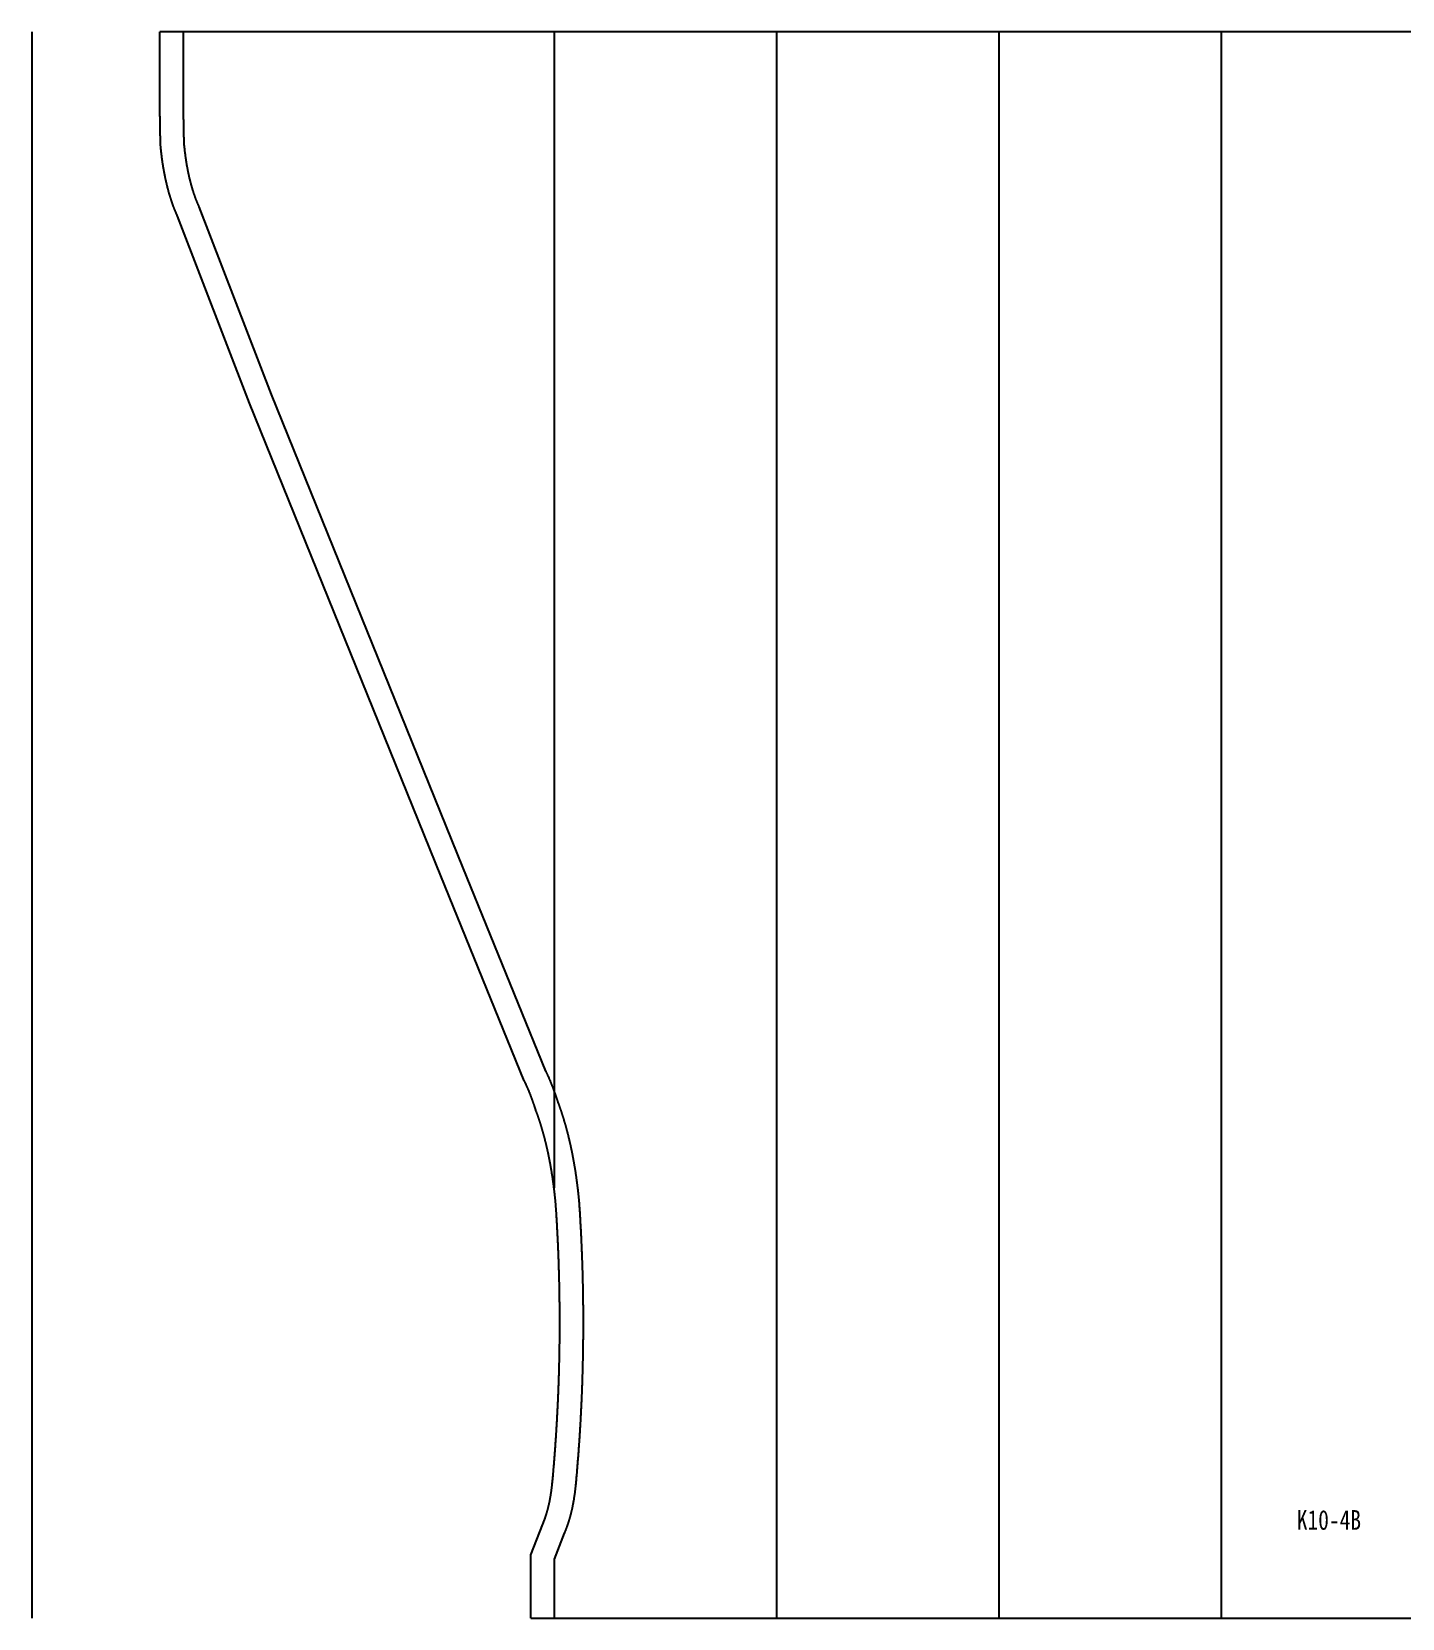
# Model space of a CAD drawing. Header units: millimetres. Extents: x 1725838 to 1745173, y -304752 to -289676.
# Drawn here: x 1733327 to 1734023, y -301665 to -300859 of the extents above; entities that cross this region are included whole.
import ezdxf

# ---------------------------------------------------------------- set-up
doc = ezdxf.new("R2010")
doc.units = ezdxf.units.MM
doc.layers.add('文字', color=7, linetype='Continuous')
doc.layers.add('缝头内线', color=7, linetype='Continuous')
doc.styles.add('宋体平面', font='', dxfattribs={"width": 0.8})
doc.styles.get('宋体平面').set_extended_font_data('NSimSun')

msp = doc.modelspace()

# ---------------------------------------------------------------- linework, layer by layer
for p, q in [((1734394.38, -300859.04), (1733391.73, -300859.04)), ((1733580.1, -301664.79), (1734394.38, -301664.79))]:
    msp.add_line(p, q)
msp.add_lwpolyline([(1733580.1, -301664.79), (1733580.1, -301632.56), (1733586.1, -301616.99), (1733586.25, -301616.65), (1733586.27, -301616.59), (1733586.29, -301616.54), (1733586.32, -301616.48), (1733586.34, -301616.43), (1733586.37, -301616.37), (1733586.39, -301616.31), (1733586.42, -301616.26), (1733586.44, -301616.2), (1733586.46, -301616.15), (1733586.49, -301616.09), (1733586.51, -301616.03), (1733586.53, -301615.98), (1733586.56, -301615.92), (1733586.58, -301615.86), (1733586.61, -301615.8), (1733586.63, -301615.75), (1733586.65, -301615.69), (1733586.68, -301615.63), (1733586.7, -301615.57), (1733586.72, -301615.51), (1733586.75, -301615.45), (1733586.77, -301615.39), (1733586.8, -301615.34), (1733586.82, -301615.28), (1733586.84, -301615.22), (1733586.87, -301615.16), (1733586.89, -301615.1), (1733586.91, -301615.03), (1733586.94, -301614.97), (1733586.96, -301614.91), (1733586.98, -301614.85), (1733587.01, -301614.79), (1733587.03, -301614.73), (1733587.06, -301614.66), (1733587.08, -301614.6), (1733587.1, -301614.54), (1733587.13, -301614.48), (1733587.15, -301614.41), (1733587.17, -301614.35), (1733587.2, -301614.28), (1733587.22, -301614.22), (1733587.24, -301614.15), (1733587.27, -301614.09), (1733587.29, -301614.02), (1733587.31, -301613.96), (1733587.34, -301613.89), (1733587.36, -301613.83), (1733587.38, -301613.76), (1733587.41, -301613.69), (1733587.43, -301613.63), (1733587.45, -301613.56), (1733587.48, -301613.49), (1733587.5, -301613.43), (1733587.52, -301613.36), (1733587.55, -301613.29), (1733587.57, -301613.22), (1733587.59, -301613.16), (1733587.62, -301613.09), (1733587.64, -301613.02), (1733587.66, -301612.95), (1733587.68, -301612.88), (1733587.71, -301612.82), (1733587.73, -301612.75), (1733587.75, -301612.68), (1733587.77, -301612.61), (1733587.8, -301612.54), (1733587.82, -301612.47), (1733587.84, -301612.4), (1733587.86, -301612.33), (1733587.89, -301612.26), (1733587.91, -301612.19), (1733587.93, -301612.12), (1733587.95, -301612.05), (1733587.98, -301611.98), (1733588, -301611.9), (1733588.02, -301611.83), (1733588.04, -301611.76), (1733588.06, -301611.69), (1733588.09, -301611.62), (1733588.11, -301611.54), (1733588.13, -301611.47), (1733588.15, -301611.4), (1733588.17, -301611.33), (1733588.2, -301611.25), (1733588.22, -301611.17), (1733588.26, -301611.03), (1733588.3, -301610.88), (1733588.35, -301610.73), (1733588.39, -301610.58), (1733588.43, -301610.43), (1733588.48, -301610.28), (1733588.52, -301610.12), (1733588.56, -301609.97), (1733588.6, -301609.82), (1733588.64, -301609.66), (1733588.69, -301609.51), (1733588.73, -301609.35), (1733588.77, -301609.19), (1733588.81, -301609.04), (1733588.85, -301608.88), (1733588.89, -301608.72), (1733588.93, -301608.56), (1733588.97, -301608.4), (1733589.01, -301608.24), (1733589.05, -301608.08), (1733589.09, -301607.92), (1733589.12, -301607.75), (1733589.16, -301607.59), (1733589.2, -301607.43), (1733589.24, -301607.26), (1733589.28, -301607.1), (1733589.31, -301606.93), (1733589.35, -301606.77), (1733589.39, -301606.6), (1733589.42, -301606.43), (1733589.46, -301606.26), (1733589.5, -301606.09), (1733589.53, -301605.92), (1733589.57, -301605.75), (1733589.6, -301605.58), (1733589.64, -301605.41), (1733589.67, -301605.24), (1733589.71, -301605.07), (1733589.74, -301604.89), (1733589.78, -301604.72), (1733589.81, -301604.54), (1733589.84, -301604.37), (1733589.88, -301604.19), (1733589.91, -301604.01), (1733589.94, -301603.84), (1733589.97, -301603.66), (1733590.01, -301603.48), (1733590.04, -301603.3), (1733590.07, -301603.12), (1733590.1, -301602.94), (1733590.13, -301602.76), (1733590.16, -301602.58), (1733590.19, -301602.4), (1733590.22, -301602.22), (1733590.25, -301602.04), (1733590.28, -301601.85), (1733590.31, -301601.67), (1733590.34, -301601.49), (1733590.36, -301601.3), (1733590.39, -301601.12), (1733590.42, -301600.94), (1733590.45, -301600.75), (1733590.47, -301600.57), (1733590.5, -301600.38), (1733590.53, -301600.19), (1733590.55, -301600.01), (1733590.58, -301599.82), (1733590.6, -301599.63), (1733590.63, -301599.45), (1733590.65, -301599.26), (1733590.68, -301599.07), (1733590.7, -301598.88), (1733590.72, -301598.69), (1733590.75, -301598.5), (1733590.77, -301598.31), (1733590.79, -301598.12), (1733590.82, -301597.93), (1733590.84, -301597.74), (1733590.86, -301597.54), (1733590.88, -301597.35), (1733590.9, -301597.16), (1733590.92, -301596.97), (1733590.94, -301596.77), (1733590.96, -301596.58), (1733590.98, -301596.42), (1733591.03, -301595.91), (1733591.08, -301595.37), (1733591.13, -301594.83), (1733591.18, -301594.28), (1733591.23, -301593.74), (1733591.28, -301593.2), (1733591.33, -301592.65), (1733591.37, -301592.11), (1733591.42, -301591.56), (1733591.47, -301591.02), (1733591.52, -301590.47), (1733591.57, -301589.93), (1733591.61, -301589.38), (1733591.66, -301588.84), (1733591.7, -301588.29), (1733591.75, -301587.75), (1733591.8, -301587.2), (1733591.84, -301586.65), (1733591.89, -301586.11), (1733591.93, -301585.56), (1733591.98, -301585.01), (1733592.02, -301584.47), (1733592.06, -301583.92), (1733592.11, -301583.37), (1733592.15, -301582.82), (1733592.19, -301582.27), (1733592.23, -301581.73), (1733592.27, -301581.18), (1733592.32, -301580.63), (1733592.36, -301580.08), (1733592.4, -301579.53), (1733592.44, -301578.98), (1733592.48, -301578.43), (1733592.52, -301577.88), (1733592.56, -301577.33), (1733592.6, -301576.78), (1733592.64, -301576.23), (1733592.67, -301575.68), (1733592.71, -301575.13), (1733592.75, -301574.58), (1733592.79, -301574.03), (1733592.82, -301573.48), (1733592.86, -301572.93), (1733592.9, -301572.38), (1733592.93, -301571.83), (1733592.97, -301571.28), (1733593, -301570.73), (1733593.04, -301570.17), (1733593.07, -301569.62), (1733593.11, -301569.07), (1733593.14, -301568.52), (1733593.18, -301567.97), (1733593.21, -301567.41), (1733593.24, -301566.86), (1733593.27, -301566.31), (1733593.31, -301565.76), (1733593.34, -301565.2), (1733593.37, -301564.65), (1733593.4, -301564.1), (1733593.43, -301563.54), (1733593.46, -301562.99), (1733593.49, -301562.44), (1733593.52, -301561.88), (1733593.55, -301561.33), (1733593.58, -301560.77), (1733593.61, -301560.22), (1733593.64, -301559.66), (1733593.67, -301559.11), (1733593.69, -301558.56), (1733593.72, -301558), (1733593.75, -301557.45), (1733593.77, -301556.89), (1733593.8, -301556.34), (1733593.83, -301555.78), (1733593.85, -301555.23), (1733593.88, -301554.67), (1733593.9, -301554.12), (1733593.93, -301553.56), (1733593.95, -301553), (1733593.97, -301552.45), (1733594, -301551.89), (1733594.02, -301551.34), (1733594.04, -301550.78), (1733594.07, -301550.22), (1733594.09, -301549.67), (1733594.11, -301549.11), (1733594.13, -301548.55), (1733594.15, -301548), (1733594.17, -301547.44), (1733594.19, -301546.88), (1733594.21, -301546.33), (1733594.23, -301545.77), (1733594.25, -301545.21), (1733594.27, -301544.66), (1733594.29, -301544.1), (1733594.31, -301543.54), (1733594.33, -301542.98), (1733594.34, -301542.43), (1733594.36, -301541.87), (1733594.38, -301541.31), (1733594.39, -301540.75), (1733594.41, -301540.2), (1733594.43, -301539.64), (1733594.44, -301539.08), (1733594.46, -301538.52), (1733594.47, -301537.97), (1733594.49, -301537.41), (1733594.5, -301536.85), (1733594.51, -301536.29), (1733594.53, -301535.73), (1733594.54, -301535.17), (1733594.55, -301534.62), (1733594.57, -301534.06), (1733594.58, -301533.5), (1733594.59, -301532.94), (1733594.6, -301532.38), (1733594.61, -301531.82), (1733594.62, -301531.27), (1733594.63, -301530.71), (1733594.64, -301530.15), (1733594.65, -301529.59), (1733594.66, -301529.03), (1733594.67, -301528.47), (1733594.68, -301527.91), (1733594.69, -301527.35), (1733594.69, -301526.79), (1733594.7, -301526.24), (1733594.71, -301525.68), (1733594.72, -301525.12), (1733594.72, -301524.56), (1733594.73, -301524), (1733594.73, -301523.44), (1733594.74, -301522.88), (1733594.74, -301522.32), (1733594.75, -301521.76), (1733594.75, -301521.2), (1733594.76, -301520.64), (1733594.76, -301520.09), (1733594.76, -301519.53), (1733594.77, -301518.97), (1733594.77, -301518.41), (1733594.77, -301517.85), (1733594.77, -301517.29), (1733594.78, -301516.73), (1733594.78, -301516.17), (1733594.78, -301515.61), (1733594.78, -301515.05), (1733594.78, -301514.49), (1733594.78, -301513.93), (1733594.78, -301513.37), (1733594.78, -301512.81), (1733594.78, -301512.25), (1733594.77, -301511.69), (1733594.77, -301511.14), (1733594.77, -301510.58), (1733594.77, -301510.02), (1733594.76, -301509.46), (1733594.76, -301508.9), (1733594.76, -301508.34), (1733594.75, -301507.78), (1733594.75, -301507.22), (1733594.74, -301506.66), (1733594.74, -301506.1), (1733594.73, -301505.54), (1733594.73, -301504.98), (1733594.72, -301504.42), (1733594.71, -301503.87), (1733594.71, -301503.31), (1733594.7, -301502.75), (1733594.69, -301502.19), (1733594.69, -301501.63), (1733594.68, -301501.07), (1733594.67, -301500.51), (1733594.66, -301499.95), (1733594.65, -301499.39), (1733594.64, -301498.83), (1733594.63, -301498.28), (1733594.62, -301497.72), (1733594.61, -301497.16), (1733594.6, -301496.6), (1733594.59, -301496.04), (1733594.58, -301495.48), (1733594.56, -301494.92), (1733594.55, -301494.37), (1733594.54, -301493.81), (1733594.52, -301493.25), (1733594.51, -301492.69), (1733594.5, -301492.13), (1733594.48, -301491.58), (1733594.47, -301491.02), (1733594.45, -301490.46), (1733594.44, -301489.9), (1733594.42, -301489.34), (1733594.41, -301488.79), (1733594.39, -301488.23), (1733594.37, -301487.67), (1733594.36, -301487.11), (1733594.34, -301486.56), (1733594.32, -301486), (1733594.3, -301485.44), (1733594.29, -301484.88), (1733594.27, -301484.33), (1733594.25, -301483.77), (1733594.23, -301483.21), (1733594.21, -301482.66), (1733594.19, -301482.1), (1733594.17, -301481.54), (1733594.15, -301480.99), (1733594.13, -301480.43), (1733594.1, -301479.87), (1733594.08, -301479.32), (1733594.06, -301478.76), (1733594.04, -301478.2), (1733594.01, -301477.65), (1733593.99, -301477.09), (1733593.97, -301476.54), (1733593.94, -301475.98), (1733593.92, -301475.42), (1733593.89, -301474.87), (1733593.87, -301474.31), (1733593.84, -301473.76), (1733593.82, -301473.2), (1733593.79, -301472.65), (1733593.77, -301472.09), (1733593.74, -301471.54), (1733593.71, -301470.98), (1733593.69, -301470.43), (1733593.66, -301469.87), (1733593.63, -301469.32), (1733593.6, -301468.76), (1733593.57, -301468.21), (1733593.54, -301467.66), (1733593.51, -301467.1), (1733593.48, -301466.55), (1733593.45, -301466), (1733593.42, -301465.44), (1733593.39, -301464.89), (1733593.36, -301464.34), (1733593.33, -301463.78), (1733593.3, -301463.23), (1733593.26, -301462.68), (1733593.23, -301462.12), (1733593.2, -301461.57), (1733593.17, -301461.02), (1733593.13, -301460.47), (1733593.1, -301459.91), (1733593.06, -301459.36), (1733593.03, -301458.81), (1733592.99, -301458.26), (1733592.96, -301457.71), (1733592.92, -301457.16), (1733592.89, -301456.6), (1733592.85, -301456.05), (1733592.81, -301455.5), (1733592.78, -301454.95), (1733592.75, -301454.53), (1733592.74, -301454.45), (1733592.72, -301454.24), (1733592.7, -301454.03), (1733592.68, -301453.82), (1733592.66, -301453.61), (1733592.64, -301453.39), (1733592.62, -301453.18), (1733592.6, -301452.97), (1733592.58, -301452.76), (1733592.56, -301452.55), (1733592.54, -301452.34), (1733592.52, -301452.13), (1733592.5, -301451.92), (1733592.48, -301451.71), (1733592.45, -301451.5), (1733592.43, -301451.29), (1733592.41, -301451.08), (1733592.39, -301450.87), (1733592.37, -301450.66), (1733592.34, -301450.45), (1733592.32, -301450.24), (1733592.3, -301450.03), (1733592.27, -301449.82), (1733592.25, -301449.61), (1733592.23, -301449.4), (1733592.2, -301449.19), (1733592.18, -301448.99), (1733592.16, -301448.78), (1733592.13, -301448.57), (1733592.11, -301448.36), (1733592.09, -301448.15), (1733592.06, -301447.94), (1733592.04, -301447.74), (1733592.01, -301447.53), (1733591.99, -301447.32), (1733591.96, -301447.11), (1733591.94, -301446.91), (1733591.91, -301446.7), (1733591.88, -301446.49), (1733591.86, -301446.29), (1733591.83, -301446.08), (1733591.81, -301445.88), (1733591.78, -301445.67), (1733591.75, -301445.46), (1733591.73, -301445.26), (1733591.7, -301445.05), (1733591.67, -301444.85), (1733591.65, -301444.64), (1733591.62, -301444.44), (1733591.59, -301444.23), (1733591.56, -301444.03), (1733591.54, -301443.82), (1733591.51, -301443.62), (1733591.48, -301443.41), (1733591.45, -301443.21), (1733591.42, -301443), (1733591.39, -301442.8), (1733591.37, -301442.6), (1733591.34, -301442.39), (1733591.31, -301442.19), (1733591.28, -301441.99), (1733591.25, -301441.78), (1733591.22, -301441.58), (1733591.19, -301441.38), (1733591.16, -301441.18), (1733591.13, -301440.98), (1733591.1, -301440.77), (1733591.07, -301440.57), (1733591.04, -301440.37), (1733591.01, -301440.17), (1733590.98, -301439.97), (1733590.95, -301439.77), (1733590.91, -301439.57), (1733590.88, -301439.37), (1733590.85, -301439.16), (1733590.82, -301438.96), (1733590.79, -301438.76), (1733590.76, -301438.57), (1733590.72, -301438.37), (1733590.69, -301438.17), (1733590.66, -301437.97), (1733590.63, -301437.77), (1733590.59, -301437.57), (1733590.56, -301437.37), (1733590.53, -301437.17), (1733590.49, -301436.97), (1733590.46, -301436.78), (1733590.43, -301436.58), (1733590.39, -301436.38), (1733590.36, -301436.18), (1733590.32, -301435.99), (1733590.29, -301435.79), (1733590.26, -301435.59), (1733590.22, -301435.4), (1733590.19, -301435.2), (1733590.15, -301435.01), (1733590.12, -301434.81), (1733590.08, -301434.62), (1733590.05, -301434.42), (1733590.01, -301434.23), (1733589.98, -301434.03), (1733589.94, -301433.84), (1733589.9, -301433.64), (1733589.87, -301433.45), (1733589.83, -301433.25), (1733589.8, -301433.06), (1733589.76, -301432.87), (1733589.72, -301432.67), (1733589.69, -301432.48), (1733589.65, -301432.29), (1733589.61, -301432.1), (1733589.57, -301431.9), (1733589.54, -301431.71), (1733589.5, -301431.52), (1733589.46, -301431.33), (1733589.42, -301431.14), (1733589.39, -301430.95), (1733589.35, -301430.75), (1733589.31, -301430.56), (1733589.27, -301430.37), (1733589.23, -301430.19), (1733589.19, -301429.99), (1733589.15, -301429.8), (1733589.11, -301429.61), (1733589.07, -301429.42), (1733589.04, -301429.23), (1733589, -301429.04), (1733588.96, -301428.85), (1733588.92, -301428.66), (1733588.88, -301428.48), (1733588.84, -301428.29), (1733588.8, -301428.1), (1733588.76, -301427.91), (1733588.71, -301427.73), (1733588.67, -301427.54), (1733588.63, -301427.35), (1733588.59, -301427.17), (1733588.55, -301426.98), (1733588.51, -301426.8), (1733588.47, -301426.61), (1733588.43, -301426.42), (1733588.39, -301426.24), (1733588.34, -301426.05), (1733588.3, -301425.87), (1733588.26, -301425.69), (1733588.22, -301425.5), (1733588.17, -301425.32), (1733588.13, -301425.14), (1733588.09, -301424.95), (1733588.05, -301424.77), (1733588, -301424.59), (1733587.96, -301424.4), (1733587.92, -301424.22), (1733587.87, -301424.04), (1733587.83, -301423.86), (1733587.79, -301423.68), (1733587.74, -301423.5), (1733587.7, -301423.32), (1733587.65, -301423.14), (1733587.61, -301422.96), (1733587.57, -301422.78), (1733587.52, -301422.6), (1733587.48, -301422.42), (1733587.43, -301422.24), (1733587.39, -301422.06), (1733587.34, -301421.88), (1733587.3, -301421.71), (1733587.25, -301421.53), (1733587.21, -301421.35), (1733587.16, -301421.17), (1733587.11, -301421), (1733587.07, -301420.82), (1733587.02, -301420.64), (1733586.98, -301420.47), (1733586.93, -301420.29), (1733586.88, -301420.12), (1733586.84, -301419.94), (1733586.79, -301419.77), (1733586.74, -301419.6), (1733586.7, -301419.42), (1733586.65, -301419.25), (1733586.6, -301419.07), (1733586.56, -301418.9), (1733586.51, -301418.73), (1733586.46, -301418.56), (1733586.41, -301418.38), (1733586.37, -301418.21), (1733586.32, -301418.04), (1733586.27, -301417.87), (1733586.22, -301417.7), (1733586.17, -301417.53), (1733586.13, -301417.36), (1733586.08, -301417.19), (1733586.03, -301417.02), (1733585.98, -301416.85), (1733585.93, -301416.68), (1733585.88, -301416.51), (1733585.83, -301416.35), (1733585.78, -301416.18), (1733585.73, -301416.01), (1733585.68, -301415.84), (1733585.64, -301415.68), (1733585.59, -301415.51), (1733585.54, -301415.34), (1733585.49, -301415.18), (1733585.44, -301415.01), (1733585.39, -301414.85), (1733585.34, -301414.68), (1733585.28, -301414.52), (1733585.23, -301414.35), (1733585.18, -301414.19), (1733585.13, -301414.02), (1733585.08, -301413.86), (1733585.03, -301413.7), (1733584.98, -301413.54), (1733584.93, -301413.37), (1733584.88, -301413.21), (1733584.83, -301413.05), (1733584.77, -301412.89), (1733584.72, -301412.73), (1733584.67, -301412.57), (1733584.62, -301412.41), (1733584.57, -301412.25), (1733584.51, -301412.09), (1733584.46, -301411.93), (1733584.41, -301411.77), (1733584.36, -301411.61), (1733584.3, -301411.45), (1733584.25, -301411.29), (1733584.2, -301411.13), (1733584.15, -301410.98), (1733584.09, -301410.82), (1733584.04, -301410.66), (1733583.99, -301410.51), (1733583.93, -301410.35), (1733583.88, -301410.19), (1733583.83, -301410.04), (1733583.77, -301409.88), (1733583.72, -301409.73), (1733583.66, -301409.58), (1733583.61, -301409.42), (1733583.56, -301409.27), (1733583.5, -301409.12), (1733583.45, -301408.96), (1733583.39, -301408.81), (1733583.34, -301408.66), (1733583.28, -301408.51), (1733583.23, -301408.36), (1733583.18, -301408.21), (1733583.12, -301408.06), (1733583.07, -301407.91), (1733583.01, -301407.76), (1733582.96, -301407.61), (1733582.9, -301407.46), (1733582.84, -301407.31), (1733582.68, -301406.87), (1733582.55, -301406.46), (1733582.51, -301406.33), (1733582.47, -301406.2), (1733582.43, -301406.07), (1733582.38, -301405.95), (1733582.34, -301405.82), (1733582.3, -301405.69), (1733582.26, -301405.57), (1733582.22, -301405.45), (1733582.18, -301405.31), (1733582.14, -301405.18), (1733582.1, -301405.06), (1733582.05, -301404.93), (1733582.01, -301404.81), (1733581.97, -301404.69), (1733581.93, -301404.56), (1733581.89, -301404.44), (1733581.85, -301404.31), (1733581.8, -301404.19), (1733581.76, -301404.07), (1733581.72, -301403.94), (1733581.68, -301403.82), (1733581.64, -301403.7), (1733581.6, -301403.58), (1733581.55, -301403.45), (1733581.51, -301403.33), (1733581.47, -301403.21), (1733581.43, -301403.09), (1733581.38, -301402.97), (1733581.34, -301402.85), (1733581.3, -301402.73), (1733581.26, -301402.6), (1733581.21, -301402.48), (1733581.17, -301402.36), (1733581.13, -301402.24), (1733581.09, -301402.12), (1733581.04, -301402.01), (1733581, -301401.89), (1733580.96, -301401.77), (1733580.91, -301401.65), (1733580.87, -301401.53), (1733580.83, -301401.41), (1733580.78, -301401.29), (1733580.74, -301401.18), (1733580.7, -301401.06), (1733580.66, -301400.94), (1733580.61, -301400.82), (1733580.57, -301400.71), (1733580.52, -301400.59), (1733580.48, -301400.47), (1733580.44, -301400.36), (1733580.39, -301400.24), (1733580.35, -301400.13), (1733580.31, -301400.01), (1733580.26, -301399.89), (1733580.22, -301399.78), (1733580.17, -301399.66), (1733580.13, -301399.55), (1733580.09, -301399.44), (1733580.04, -301399.32), (1733580, -301399.21), (1733579.95, -301399.09), (1733579.91, -301398.98), (1733579.86, -301398.87), (1733579.82, -301398.75), (1733579.77, -301398.64), (1733579.73, -301398.53), (1733579.69, -301398.42), (1733579.64, -301398.3), (1733579.6, -301398.19), (1733579.55, -301398.08), (1733579.51, -301397.97), (1733579.46, -301397.86), (1733579.42, -301397.75), (1733579.37, -301397.64), (1733579.33, -301397.53), (1733579.28, -301397.41), (1733579.24, -301397.31), (1733579.19, -301397.2), (1733579.15, -301397.09), (1733579.1, -301396.98), (1733579.05, -301396.87), (1733579.01, -301396.76), (1733578.96, -301396.65), (1733578.92, -301396.54), (1733578.87, -301396.44), (1733578.83, -301396.33), (1733578.78, -301396.22), (1733578.74, -301396.11), (1733578.69, -301396.01), (1733578.64, -301395.9), (1733578.6, -301395.79), (1733578.55, -301395.69), (1733578.51, -301395.58), (1733578.46, -301395.48), (1733578.42, -301395.37), (1733578.37, -301395.27), (1733578.32, -301395.16), (1733578.28, -301395.06), (1733578.23, -301394.95), (1733578.19, -301394.85), (1733578.14, -301394.75), (1733578.09, -301394.64), (1733578.05, -301394.54), (1733578, -301394.44), (1733577.95, -301394.33), (1733577.91, -301394.23), (1733577.86, -301394.13), (1733577.81, -301394.03), (1733577.77, -301393.93), (1733577.72, -301393.82), (1733577.67, -301393.72), (1733577.63, -301393.62), (1733577.58, -301393.52), (1733577.53, -301393.42), (1733577.49, -301393.32), (1733577.44, -301393.22), (1733577.39, -301393.12), (1733577.35, -301393.02), (1733577.3, -301392.92), (1733577.25, -301392.82), (1733577.21, -301392.73), (1733577.16, -301392.63), (1733577.11, -301392.53), (1733577.06, -301392.43), (1733577.02, -301392.33), (1733576.97, -301392.24), (1733576.75, -301391.78), (1733534.37, -301287.79), (1733485.82, -301167.77), (1733437.25, -301047.68), (1733400.67, -300952.72), (1733400.64, -300952.65), (1733400.53, -300952.41), (1733400.42, -300952.18), (1733400.32, -300951.94), (1733400.21, -300951.7), (1733400.11, -300951.46), (1733400, -300951.22), (1733399.9, -300950.98), (1733399.8, -300950.74), (1733399.7, -300950.49), (1733399.59, -300950.25), (1733399.49, -300950.01), (1733399.39, -300949.76), (1733399.3, -300949.51), (1733399.2, -300949.27), (1733399.1, -300949.02), (1733399, -300948.77), (1733398.91, -300948.52), (1733398.81, -300948.27), (1733398.71, -300948.02), (1733398.62, -300947.77), (1733398.53, -300947.51), (1733398.43, -300947.26), (1733398.34, -300947), (1733398.25, -300946.75), (1733398.16, -300946.49), (1733398.07, -300946.23), (1733397.98, -300945.98), (1733397.89, -300945.72), (1733397.8, -300945.46), (1733397.71, -300945.2), (1733397.62, -300944.94), (1733397.53, -300944.67), (1733397.45, -300944.41), (1733397.36, -300944.15), (1733397.28, -300943.89), (1733397.19, -300943.62), (1733397.11, -300943.35), (1733397.03, -300943.09), (1733396.94, -300942.82), (1733396.86, -300942.55), (1733396.78, -300942.29), (1733396.7, -300942.02), (1733396.62, -300941.75), (1733396.54, -300941.47), (1733396.46, -300941.2), (1733396.38, -300940.93), (1733396.31, -300940.66), (1733396.23, -300940.38), (1733396.15, -300940.11), (1733396.08, -300939.83), (1733396, -300939.56), (1733395.93, -300939.28), (1733395.85, -300939), (1733395.78, -300938.72), (1733395.71, -300938.44), (1733395.64, -300938.16), (1733395.56, -300937.88), (1733395.49, -300937.6), (1733395.42, -300937.32), (1733395.35, -300937.04), (1733395.28, -300936.75), (1733395.21, -300936.47), (1733395.15, -300936.18), (1733395.08, -300935.9), (1733395.01, -300935.61), (1733394.95, -300935.33), (1733394.88, -300935.04), (1733394.82, -300934.75), (1733394.75, -300934.46), (1733394.69, -300934.17), (1733394.63, -300933.88), (1733394.56, -300933.59), (1733394.5, -300933.3), (1733394.44, -300933.01), (1733394.38, -300932.72), (1733394.32, -300932.43), (1733394.26, -300932.13), (1733394.2, -300931.84), (1733394.14, -300931.54), (1733394.09, -300931.25), (1733394.03, -300930.95), (1733393.97, -300930.66), (1733393.92, -300930.36), (1733393.86, -300930.06), (1733393.81, -300929.77), (1733393.75, -300929.47), (1733393.7, -300929.17), (1733393.65, -300928.87), (1733393.6, -300928.57), (1733393.54, -300928.27), (1733393.49, -300927.97), (1733393.44, -300927.66), (1733393.39, -300927.36), (1733393.35, -300927.06), (1733393.3, -300926.75), (1733393.25, -300926.45), (1733393.2, -300926.15), (1733393.16, -300925.84), (1733393.11, -300925.54), (1733393.06, -300925.23), (1733393.02, -300924.92), (1733392.98, -300924.62), (1733392.93, -300924.31), (1733392.89, -300924), (1733392.85, -300923.7), (1733392.81, -300923.39), (1733392.76, -300923.08), (1733392.72, -300922.77), (1733392.68, -300922.46), (1733392.65, -300922.15), (1733392.61, -300921.84), (1733392.57, -300921.53), (1733392.53, -300921.22), (1733392.5, -300920.9), (1733392.46, -300920.59), (1733392.42, -300920.28), (1733392.39, -300919.97), (1733392.35, -300919.65), (1733392.32, -300919.34), (1733392.29, -300919.03), (1733392.26, -300918.71), (1733392.22, -300918.4), (1733392.19, -300918.08), (1733392.16, -300917.77), (1733392.13, -300917.45), (1733392.07, -300916.78), (1733392.05, -300916.06), (1733392.04, -300915.69), (1733392.03, -300915.33), (1733392.02, -300914.96), (1733392.01, -300914.6), (1733392, -300914.23), (1733391.99, -300913.87), (1733391.98, -300913.5), (1733391.97, -300913.14), (1733391.96, -300912.77), (1733391.95, -300912.41), (1733391.94, -300912.04), (1733391.93, -300911.68), (1733391.92, -300911.31), (1733391.91, -300910.95), (1733391.91, -300910.58), (1733391.9, -300910.22), (1733391.89, -300909.85), (1733391.88, -300909.49), (1733391.87, -300909.12), (1733391.87, -300908.75), (1733391.86, -300908.39), (1733391.85, -300908.02), (1733391.85, -300907.66), (1733391.84, -300907.29), (1733391.83, -300906.93), (1733391.83, -300906.56), (1733391.82, -300906.2), (1733391.81, -300905.83), (1733391.81, -300905.47), (1733391.8, -300905.1), (1733391.8, -300904.73), (1733391.79, -300904.37), (1733391.79, -300904), (1733391.78, -300903.64), (1733391.78, -300903.27), (1733391.77, -300902.91), (1733391.77, -300902.54), (1733391.77, -300902.18), (1733391.76, -300901.81), (1733391.76, -300901.44), (1733391.76, -300901.08), (1733391.75, -300900.71), (1733391.75, -300900.35), (1733391.75, -300899.98), (1733391.74, -300899.62), (1733391.74, -300899.25), (1733391.74, -300898.88), (1733391.74, -300898.52), (1733391.73, -300898.15), (1733391.73, -300897.79), (1733391.73, -300897.42), (1733391.73, -300897.05), (1733391.73, -300896.69), (1733391.73, -300896.32), (1733391.73, -300895.96), (1733391.73, -300895.59), (1733391.73, -300895.23), (1733391.72, -300894.86), (1733391.72, -300894.49), (1733391.72, -300894.13), (1733391.73, -300893.76), (1733391.73, -300893.4), (1733391.73, -300893.03), (1733391.73, -300859.04)])
at = {"layer": '文字', "color": 3}
for p, q in [((1733591.85, -300859.04), (1733591.85, -301446.26)), ((1733704.79, -300859.04), (1733704.79, -301664.79)), ((1733817.72, -300859.04), (1733817.72, -301664.79)), ((1733930.65, -300859.04), (1733930.65, -301664.79))]:
    msp.add_line(p, q, dxfattribs=at)
at = {"layer": '缝头内线', "color": 1}
msp.add_line((1733326.63, -300859.04), (1733326.63, -301664.79), dxfattribs=at)
msp.add_lwpolyline([(1733592.1, -301664.79), (1733592.1, -301634.79), (1733597.19, -301621.58), (1733597.22, -301621.5), (1733597.25, -301621.43), (1733597.29, -301621.35), (1733597.32, -301621.28), (1733597.35, -301621.2), (1733597.38, -301621.13), (1733597.42, -301621.05), (1733597.45, -301620.98), (1733597.48, -301620.9), (1733597.51, -301620.83), (1733597.55, -301620.75), (1733597.58, -301620.68), (1733597.61, -301620.6), (1733597.64, -301620.52), (1733597.67, -301620.45), (1733597.7, -301620.37), (1733597.73, -301620.3), (1733597.76, -301620.22), (1733597.8, -301620.14), (1733597.83, -301620.07), (1733597.86, -301619.99), (1733597.89, -301619.92), (1733597.92, -301619.84), (1733597.95, -301619.76), (1733597.98, -301619.68), (1733598.01, -301619.61), (1733598.04, -301619.53), (1733598.07, -301619.45), (1733598.1, -301619.37), (1733598.13, -301619.29), (1733598.16, -301619.22), (1733598.19, -301619.14), (1733598.22, -301619.06), (1733598.25, -301618.98), (1733598.28, -301618.9), (1733598.31, -301618.82), (1733598.34, -301618.74), (1733598.37, -301618.66), (1733598.4, -301618.58), (1733598.43, -301618.49), (1733598.46, -301618.41), (1733598.49, -301618.33), (1733598.52, -301618.25), (1733598.55, -301618.17), (1733598.58, -301618.08), (1733598.61, -301618), (1733598.64, -301617.92), (1733598.67, -301617.83), (1733598.7, -301617.75), (1733598.73, -301617.67), (1733598.76, -301617.58), (1733598.79, -301617.5), (1733598.82, -301617.42), (1733598.85, -301617.33), (1733598.88, -301617.25), (1733598.9, -301617.17), (1733598.93, -301617.08), (1733598.96, -301617), (1733598.99, -301616.91), (1733599.02, -301616.83), (1733599.05, -301616.74), (1733599.07, -301616.66), (1733599.1, -301616.58), (1733599.13, -301616.49), (1733599.16, -301616.41), (1733599.19, -301616.32), (1733599.21, -301616.23), (1733599.24, -301616.15), (1733599.27, -301616.06), (1733599.3, -301615.98), (1733599.32, -301615.89), (1733599.35, -301615.81), (1733599.38, -301615.72), (1733599.41, -301615.63), (1733599.43, -301615.55), (1733599.46, -301615.46), (1733599.49, -301615.37), (1733599.51, -301615.29), (1733599.54, -301615.2), (1733599.57, -301615.11), (1733599.59, -301615.02), (1733599.62, -301614.93), (1733599.65, -301614.85), (1733599.67, -301614.76), (1733599.7, -301614.67), (1733599.73, -301614.57), (1733599.78, -301614.4), (1733599.83, -301614.22), (1733599.88, -301614.04), (1733599.93, -301613.86), (1733599.99, -301613.68), (1733600.04, -301613.5), (1733600.09, -301613.31), (1733600.14, -301613.13), (1733600.19, -301612.94), (1733600.24, -301612.76), (1733600.29, -301612.58), (1733600.34, -301612.39), (1733600.38, -301612.2), (1733600.43, -301612.02), (1733600.48, -301611.83), (1733600.53, -301611.65), (1733600.57, -301611.46), (1733600.62, -301611.27), (1733600.67, -301611.08), (1733600.71, -301610.89), (1733600.76, -301610.7), (1733600.8, -301610.52), (1733600.85, -301610.32), (1733600.89, -301610.13), (1733600.94, -301609.94), (1733600.98, -301609.75), (1733601.02, -301609.56), (1733601.07, -301609.37), (1733601.11, -301609.17), (1733601.15, -301608.98), (1733601.19, -301608.78), (1733601.23, -301608.59), (1733601.28, -301608.39), (1733601.32, -301608.2), (1733601.36, -301608), (1733601.4, -301607.8), (1733601.44, -301607.6), (1733601.48, -301607.4), (1733601.52, -301607.2), (1733601.56, -301607), (1733601.6, -301606.8), (1733601.63, -301606.6), (1733601.67, -301606.4), (1733601.71, -301606.19), (1733601.75, -301605.99), (1733601.78, -301605.79), (1733601.82, -301605.58), (1733601.86, -301605.38), (1733601.89, -301605.17), (1733601.93, -301604.97), (1733601.96, -301604.76), (1733602, -301604.56), (1733602.03, -301604.35), (1733602.07, -301604.15), (1733602.1, -301603.94), (1733602.13, -301603.73), (1733602.16, -301603.53), (1733602.2, -301603.32), (1733602.23, -301603.11), (1733602.26, -301602.9), (1733602.29, -301602.69), (1733602.32, -301602.48), (1733602.35, -301602.28), (1733602.38, -301602.07), (1733602.41, -301601.86), (1733602.44, -301601.65), (1733602.47, -301601.43), (1733602.5, -301601.22), (1733602.53, -301601.01), (1733602.55, -301600.8), (1733602.58, -301600.59), (1733602.61, -301600.38), (1733602.63, -301600.16), (1733602.66, -301599.95), (1733602.69, -301599.74), (1733602.71, -301599.52), (1733602.74, -301599.31), (1733602.76, -301599.09), (1733602.79, -301598.88), (1733602.81, -301598.66), (1733602.83, -301598.45), (1733602.86, -301598.23), (1733602.88, -301598.01), (1733602.9, -301597.8), (1733602.92, -301597.58), (1733602.97, -301597.04), (1733603.03, -301596.49), (1733603.08, -301595.93), (1733603.13, -301595.38), (1733603.18, -301594.83), (1733603.23, -301594.28), (1733603.28, -301593.73), (1733603.33, -301593.18), (1733603.38, -301592.62), (1733603.42, -301592.07), (1733603.47, -301591.52), (1733603.52, -301590.96), (1733603.57, -301590.41), (1733603.62, -301589.86), (1733603.66, -301589.3), (1733603.71, -301588.75), (1733603.75, -301588.2), (1733603.8, -301587.64), (1733603.85, -301587.09), (1733603.89, -301586.53), (1733603.94, -301585.98), (1733603.98, -301585.42), (1733604.02, -301584.87), (1733604.07, -301584.31), (1733604.11, -301583.76), (1733604.16, -301583.2), (1733604.2, -301582.65), (1733604.24, -301582.09), (1733604.28, -301581.53), (1733604.32, -301580.98), (1733604.37, -301580.42), (1733604.41, -301579.86), (1733604.45, -301579.31), (1733604.49, -301578.75), (1733604.53, -301578.19), (1733604.57, -301577.64), (1733604.61, -301577.08), (1733604.65, -301576.52), (1733604.68, -301575.96), (1733604.72, -301575.4), (1733604.76, -301574.85), (1733604.8, -301574.29), (1733604.83, -301573.73), (1733604.87, -301573.17), (1733604.91, -301572.61), (1733604.94, -301572.05), (1733604.98, -301571.49), (1733605.02, -301570.93), (1733605.05, -301570.37), (1733605.08, -301569.81), (1733605.12, -301569.25), (1733605.15, -301568.69), (1733605.19, -301568.13), (1733605.22, -301567.57), (1733605.25, -301567.01), (1733605.29, -301566.45), (1733605.32, -301565.89), (1733605.35, -301565.33), (1733605.38, -301564.77), (1733605.41, -301564.21), (1733605.44, -301563.65), (1733605.47, -301563.09), (1733605.5, -301562.53), (1733605.53, -301561.96), (1733605.56, -301561.4), (1733605.59, -301560.84), (1733605.62, -301560.28), (1733605.65, -301559.72), (1733605.68, -301559.15), (1733605.71, -301558.59), (1733605.73, -301558.03), (1733605.76, -301557.47), (1733605.79, -301556.9), (1733605.81, -301556.34), (1733605.84, -301555.78), (1733605.86, -301555.22), (1733605.89, -301554.65), (1733605.91, -301554.09), (1733605.94, -301553.53), (1733605.96, -301552.96), (1733605.99, -301552.4), (1733606.01, -301551.84), (1733606.03, -301551.27), (1733606.06, -301550.71), (1733606.08, -301550.14), (1733606.1, -301549.58), (1733606.12, -301549.02), (1733606.14, -301548.45), (1733606.16, -301547.89), (1733606.19, -301547.32), (1733606.21, -301546.76), (1733606.23, -301546.19), (1733606.25, -301545.63), (1733606.26, -301545.07), (1733606.28, -301544.5), (1733606.3, -301543.94), (1733606.32, -301543.37), (1733606.34, -301542.81), (1733606.36, -301542.24), (1733606.37, -301541.68), (1733606.39, -301541.11), (1733606.41, -301540.55), (1733606.42, -301539.98), (1733606.44, -301539.41), (1733606.45, -301538.85), (1733606.47, -301538.28), (1733606.48, -301537.72), (1733606.5, -301537.15), (1733606.51, -301536.59), (1733606.52, -301536.02), (1733606.54, -301535.46), (1733606.55, -301534.89), (1733606.56, -301534.32), (1733606.58, -301533.76), (1733606.59, -301533.19), (1733606.6, -301532.63), (1733606.61, -301532.06), (1733606.62, -301531.49), (1733606.63, -301530.93), (1733606.64, -301530.36), (1733606.65, -301529.79), (1733606.66, -301529.23), (1733606.67, -301528.66), (1733606.68, -301528.1), (1733606.69, -301527.53), (1733606.69, -301526.96), (1733606.7, -301526.4), (1733606.71, -301525.83), (1733606.72, -301525.26), (1733606.72, -301524.7), (1733606.73, -301524.13), (1733606.73, -301523.56), (1733606.74, -301523), (1733606.74, -301522.43), (1733606.75, -301521.86), (1733606.75, -301521.3), (1733606.76, -301520.73), (1733606.76, -301520.16), (1733606.76, -301519.6), (1733606.77, -301519.03), (1733606.77, -301518.46), (1733606.77, -301517.9), (1733606.77, -301517.33), (1733606.78, -301516.76), (1733606.78, -301516.2), (1733606.78, -301515.63), (1733606.78, -301515.06), (1733606.78, -301514.49), (1733606.78, -301513.93), (1733606.78, -301513.36), (1733606.78, -301512.79), (1733606.78, -301512.23), (1733606.77, -301511.66), (1733606.77, -301511.09), (1733606.77, -301510.53), (1733606.77, -301509.96), (1733606.76, -301509.39), (1733606.76, -301508.83), (1733606.76, -301508.26), (1733606.75, -301507.69), (1733606.75, -301507.13), (1733606.74, -301506.56), (1733606.74, -301505.99), (1733606.73, -301505.43), (1733606.73, -301504.86), (1733606.72, -301504.29), (1733606.71, -301503.73), (1733606.71, -301503.16), (1733606.7, -301502.59), (1733606.69, -301502.03), (1733606.68, -301501.46), (1733606.68, -301500.89), (1733606.67, -301500.33), (1733606.66, -301499.76), (1733606.65, -301499.19), (1733606.64, -301498.63), (1733606.63, -301498.06), (1733606.62, -301497.49), (1733606.61, -301496.93), (1733606.6, -301496.36), (1733606.58, -301495.8), (1733606.57, -301495.23), (1733606.56, -301494.66), (1733606.55, -301494.1), (1733606.53, -301493.53), (1733606.52, -301492.97), (1733606.51, -301492.4), (1733606.49, -301491.84), (1733606.48, -301491.27), (1733606.46, -301490.7), (1733606.45, -301490.14), (1733606.43, -301489.57), (1733606.42, -301489.01), (1733606.4, -301488.44), (1733606.39, -301487.88), (1733606.37, -301487.31), (1733606.35, -301486.75), (1733606.33, -301486.18), (1733606.32, -301485.62), (1733606.3, -301485.05), (1733606.28, -301484.49), (1733606.26, -301483.92), (1733606.24, -301483.36), (1733606.22, -301482.79), (1733606.2, -301482.23), (1733606.18, -301481.66), (1733606.16, -301481.1), (1733606.14, -301480.54), (1733606.12, -301479.97), (1733606.1, -301479.41), (1733606.07, -301478.84), (1733606.05, -301478.28), (1733606.03, -301477.72), (1733606, -301477.15), (1733605.98, -301476.59), (1733605.96, -301476.03), (1733605.93, -301475.46), (1733605.91, -301474.9), (1733605.88, -301474.34), (1733605.86, -301473.77), (1733605.83, -301473.21), (1733605.81, -301472.65), (1733605.78, -301472.09), (1733605.75, -301471.52), (1733605.73, -301470.96), (1733605.7, -301470.4), (1733605.67, -301469.84), (1733605.64, -301469.27), (1733605.61, -301468.71), (1733605.58, -301468.15), (1733605.56, -301467.59), (1733605.53, -301467.03), (1733605.5, -301466.46), (1733605.47, -301465.9), (1733605.44, -301465.34), (1733605.4, -301464.78), (1733605.37, -301464.22), (1733605.34, -301463.66), (1733605.31, -301463.1), (1733605.28, -301462.54), (1733605.24, -301461.98), (1733605.21, -301461.42), (1733605.18, -301460.86), (1733605.14, -301460.3), (1733605.11, -301459.74), (1733605.08, -301459.18), (1733605.04, -301458.62), (1733605.01, -301458.06), (1733604.97, -301457.5), (1733604.93, -301456.94), (1733604.9, -301456.38), (1733604.86, -301455.82), (1733604.82, -301455.26), (1733604.79, -301454.7), (1733604.75, -301454.15), (1733604.71, -301453.58), (1733604.69, -301453.37), (1733604.67, -301453.15), (1733604.65, -301452.92), (1733604.63, -301452.7), (1733604.61, -301452.48), (1733604.59, -301452.26), (1733604.57, -301452.04), (1733604.55, -301451.82), (1733604.52, -301451.59), (1733604.5, -301451.37), (1733604.48, -301451.15), (1733604.46, -301450.93), (1733604.44, -301450.71), (1733604.41, -301450.49), (1733604.39, -301450.27), (1733604.37, -301450.05), (1733604.35, -301449.83), (1733604.32, -301449.61), (1733604.3, -301449.39), (1733604.27, -301449.17), (1733604.25, -301448.95), (1733604.23, -301448.73), (1733604.2, -301448.51), (1733604.18, -301448.29), (1733604.15, -301448.07), (1733604.13, -301447.85), (1733604.1, -301447.63), (1733604.08, -301447.41), (1733604.05, -301447.2), (1733604.03, -301446.98), (1733604, -301446.76), (1733603.98, -301446.54), (1733603.95, -301446.32), (1733603.93, -301446.1), (1733603.9, -301445.89), (1733603.87, -301445.67), (1733603.85, -301445.45), (1733603.82, -301445.23), (1733603.79, -301445.02), (1733603.77, -301444.8), (1733603.74, -301444.58), (1733603.71, -301444.37), (1733603.68, -301444.15), (1733603.66, -301443.93), (1733603.63, -301443.72), (1733603.6, -301443.5), (1733603.57, -301443.28), (1733603.54, -301443.07), (1733603.51, -301442.85), (1733603.48, -301442.64), (1733603.46, -301442.42), (1733603.43, -301442.21), (1733603.4, -301441.99), (1733603.37, -301441.78), (1733603.34, -301441.56), (1733603.31, -301441.35), (1733603.28, -301441.13), (1733603.25, -301440.92), (1733603.22, -301440.7), (1733603.19, -301440.49), (1733603.16, -301440.27), (1733603.12, -301440.06), (1733603.09, -301439.85), (1733603.06, -301439.63), (1733603.03, -301439.42), (1733603, -301439.21), (1733602.97, -301438.99), (1733602.93, -301438.78), (1733602.9, -301438.57), (1733602.87, -301438.36), (1733602.84, -301438.14), (1733602.8, -301437.93), (1733602.77, -301437.72), (1733602.74, -301437.51), (1733602.7, -301437.3), (1733602.67, -301437.09), (1733602.64, -301436.88), (1733602.6, -301436.67), (1733602.57, -301436.46), (1733602.54, -301436.24), (1733602.5, -301436.03), (1733602.47, -301435.82), (1733602.43, -301435.61), (1733602.4, -301435.41), (1733602.36, -301435.2), (1733602.33, -301434.99), (1733602.29, -301434.78), (1733602.26, -301434.57), (1733602.22, -301434.36), (1733602.19, -301434.15), (1733602.15, -301433.94), (1733602.11, -301433.74), (1733602.08, -301433.53), (1733602.04, -301433.32), (1733602, -301433.11), (1733601.97, -301432.91), (1733601.93, -301432.7), (1733601.89, -301432.49), (1733601.86, -301432.29), (1733601.82, -301432.08), (1733601.78, -301431.87), (1733601.74, -301431.67), (1733601.7, -301431.46), (1733601.67, -301431.26), (1733601.63, -301431.05), (1733601.59, -301430.85), (1733601.55, -301430.64), (1733601.51, -301430.44), (1733601.47, -301430.23), (1733601.43, -301430.03), (1733601.39, -301429.82), (1733601.35, -301429.62), (1733601.32, -301429.42), (1733601.28, -301429.21), (1733601.24, -301429.01), (1733601.2, -301428.81), (1733601.16, -301428.6), (1733601.11, -301428.4), (1733601.07, -301428.2), (1733601.03, -301428), (1733600.99, -301427.8), (1733600.95, -301427.58), (1733600.91, -301427.38), (1733600.87, -301427.18), (1733600.82, -301426.98), (1733600.78, -301426.77), (1733600.74, -301426.57), (1733600.7, -301426.37), (1733600.66, -301426.17), (1733600.61, -301425.97), (1733600.57, -301425.77), (1733600.53, -301425.57), (1733600.48, -301425.38), (1733600.44, -301425.18), (1733600.4, -301424.98), (1733600.35, -301424.78), (1733600.31, -301424.58), (1733600.27, -301424.38), (1733600.22, -301424.19), (1733600.18, -301423.99), (1733600.13, -301423.79), (1733600.09, -301423.59), (1733600.05, -301423.4), (1733600, -301423.2), (1733599.96, -301423), (1733599.91, -301422.81), (1733599.86, -301422.61), (1733599.82, -301422.41), (1733599.77, -301422.22), (1733599.73, -301422.02), (1733599.68, -301421.83), (1733599.64, -301421.63), (1733599.59, -301421.44), (1733599.54, -301421.24), (1733599.5, -301421.05), (1733599.45, -301420.86), (1733599.4, -301420.66), (1733599.36, -301420.47), (1733599.31, -301420.28), (1733599.26, -301420.08), (1733599.21, -301419.89), (1733599.17, -301419.7), (1733599.12, -301419.51), (1733599.07, -301419.32), (1733599.02, -301419.13), (1733598.97, -301418.93), (1733598.93, -301418.74), (1733598.88, -301418.55), (1733598.83, -301418.36), (1733598.78, -301418.17), (1733598.73, -301417.98), (1733598.68, -301417.8), (1733598.63, -301417.61), (1733598.58, -301417.42), (1733598.53, -301417.23), (1733598.48, -301417.04), (1733598.43, -301416.85), (1733598.38, -301416.67), (1733598.33, -301416.48), (1733598.28, -301416.29), (1733598.23, -301416.11), (1733598.18, -301415.92), (1733598.13, -301415.73), (1733598.08, -301415.55), (1733598.03, -301415.36), (1733597.98, -301415.18), (1733597.93, -301414.99), (1733597.87, -301414.81), (1733597.82, -301414.62), (1733597.77, -301414.44), (1733597.72, -301414.26), (1733597.67, -301414.07), (1733597.61, -301413.89), (1733597.56, -301413.71), (1733597.51, -301413.52), (1733597.46, -301413.34), (1733597.4, -301413.16), (1733597.35, -301412.98), (1733597.3, -301412.8), (1733597.24, -301412.61), (1733597.19, -301412.43), (1733597.14, -301412.25), (1733597.08, -301412.07), (1733597.03, -301411.89), (1733596.97, -301411.71), (1733596.92, -301411.53), (1733596.87, -301411.35), (1733596.81, -301411.18), (1733596.76, -301411), (1733596.7, -301410.82), (1733596.65, -301410.64), (1733596.59, -301410.46), (1733596.54, -301410.29), (1733596.48, -301410.11), (1733596.43, -301409.93), (1733596.37, -301409.76), (1733596.31, -301409.58), (1733596.26, -301409.4), (1733596.2, -301409.23), (1733596.15, -301409.05), (1733596.09, -301408.88), (1733596.03, -301408.7), (1733595.98, -301408.53), (1733595.92, -301408.35), (1733595.86, -301408.18), (1733595.81, -301408.01), (1733595.75, -301407.83), (1733595.69, -301407.66), (1733595.63, -301407.49), (1733595.57, -301407.31), (1733595.52, -301407.14), (1733595.46, -301406.97), (1733595.4, -301406.8), (1733595.34, -301406.63), (1733595.28, -301406.46), (1733595.22, -301406.28), (1733595.17, -301406.11), (1733595.11, -301405.94), (1733595.05, -301405.78), (1733594.99, -301405.61), (1733594.93, -301405.44), (1733594.87, -301405.27), (1733594.81, -301405.1), (1733594.75, -301404.93), (1733594.69, -301404.77), (1733594.63, -301404.6), (1733594.57, -301404.43), (1733594.51, -301404.27), (1733594.45, -301404.1), (1733594.39, -301403.93), (1733594.33, -301403.77), (1733594.27, -301403.6), (1733594.21, -301403.44), (1733594.15, -301403.27), (1733594.09, -301403.11), (1733594.02, -301402.95), (1733593.98, -301402.82), (1733593.94, -301402.68), (1733593.9, -301402.55), (1733593.85, -301402.41), (1733593.81, -301402.27), (1733593.76, -301402.13), (1733593.72, -301401.99), (1733593.67, -301401.86), (1733593.63, -301401.72), (1733593.58, -301401.57), (1733593.53, -301401.43), (1733593.49, -301401.29), (1733593.44, -301401.16), (1733593.4, -301401.02), (1733593.35, -301400.89), (1733593.31, -301400.75), (1733593.26, -301400.62), (1733593.22, -301400.48), (1733593.17, -301400.35), (1733593.13, -301400.21), (1733593.08, -301400.08), (1733593.03, -301399.94), (1733592.99, -301399.81), (1733592.94, -301399.67), (1733592.9, -301399.54), (1733592.85, -301399.41), (1733592.8, -301399.27), (1733592.76, -301399.14), (1733592.71, -301399.01), (1733592.66, -301398.87), (1733592.62, -301398.74), (1733592.57, -301398.61), (1733592.52, -301398.48), (1733592.48, -301398.34), (1733592.43, -301398.21), (1733592.38, -301398.08), (1733592.34, -301397.95), (1733592.29, -301397.82), (1733592.24, -301397.69), (1733592.2, -301397.56), (1733592.15, -301397.43), (1733592.1, -301397.3), (1733592.05, -301397.16), (1733592, -301397.03), (1733591.96, -301396.91), (1733591.91, -301396.78), (1733591.86, -301396.65), (1733591.81, -301396.52), (1733591.76, -301396.39), (1733591.72, -301396.26), (1733591.67, -301396.13), (1733591.62, -301396), (1733591.57, -301395.87), (1733591.52, -301395.75), (1733591.47, -301395.62), (1733591.43, -301395.49), (1733591.38, -301395.36), (1733591.33, -301395.24), (1733591.28, -301395.11), (1733591.23, -301394.98), (1733591.18, -301394.86), (1733591.13, -301394.73), (1733591.08, -301394.6), (1733591.03, -301394.48), (1733590.98, -301394.35), (1733590.93, -301394.23), (1733590.88, -301394.1), (1733590.83, -301393.97), (1733590.78, -301393.85), (1733590.73, -301393.72), (1733590.68, -301393.6), (1733590.63, -301393.48), (1733590.58, -301393.35), (1733590.53, -301393.23), (1733590.48, -301393.1), (1733590.43, -301392.98), (1733590.38, -301392.86), (1733590.33, -301392.73), (1733590.28, -301392.61), (1733590.23, -301392.49), (1733590.18, -301392.37), (1733590.13, -301392.25), (1733590.08, -301392.12), (1733590.03, -301392), (1733589.98, -301391.88), (1733589.92, -301391.76), (1733589.87, -301391.64), (1733589.82, -301391.52), (1733589.77, -301391.4), (1733589.72, -301391.28), (1733589.67, -301391.16), (1733589.62, -301391.04), (1733589.56, -301390.92), (1733589.51, -301390.8), (1733589.46, -301390.68), (1733589.41, -301390.56), (1733589.36, -301390.44), (1733589.31, -301390.33), (1733589.25, -301390.21), (1733589.2, -301390.09), (1733589.15, -301389.97), (1733589.1, -301389.86), (1733589.04, -301389.74), (1733588.99, -301389.62), (1733588.94, -301389.51), (1733588.89, -301389.39), (1733588.83, -301389.27), (1733588.78, -301389.16), (1733588.73, -301389.04), (1733588.68, -301388.93), (1733588.62, -301388.81), (1733588.57, -301388.69), (1733588.52, -301388.58), (1733588.46, -301388.46), (1733588.41, -301388.35), (1733588.36, -301388.24), (1733588.3, -301388.12), (1733588.25, -301388.01), (1733588.2, -301387.89), (1733588.14, -301387.78), (1733588.09, -301387.67), (1733588.04, -301387.55), (1733587.98, -301387.44), (1733587.93, -301387.33), (1733587.87, -301387.22), (1733587.82, -301387.1), (1733587.76, -301386.99), (1733587.71, -301386.88), (1733545.49, -301283.27), (1733496.95, -301163.27), (1733448.41, -301043.27), (1733411.73, -300948.04), (1733411.64, -300947.85), (1733411.55, -300947.66), (1733411.46, -300947.46), (1733411.37, -300947.27), (1733411.29, -300947.07), (1733411.2, -300946.88), (1733411.11, -300946.68), (1733411.03, -300946.48), (1733410.94, -300946.28), (1733410.86, -300946.08), (1733410.77, -300945.88), (1733410.69, -300945.67), (1733410.6, -300945.47), (1733410.52, -300945.26), (1733410.44, -300945.05), (1733410.35, -300944.85), (1733410.27, -300944.64), (1733410.19, -300944.43), (1733410.11, -300944.22), (1733410.03, -300944), (1733409.94, -300943.79), (1733409.86, -300943.57), (1733409.78, -300943.36), (1733409.7, -300943.14), (1733409.62, -300942.92), (1733409.54, -300942.7), (1733409.47, -300942.48), (1733409.39, -300942.26), (1733409.31, -300942.04), (1733409.23, -300941.81), (1733409.16, -300941.59), (1733409.08, -300941.36), (1733409, -300941.14), (1733408.93, -300940.91), (1733408.85, -300940.68), (1733408.78, -300940.45), (1733408.71, -300940.23), (1733408.63, -300939.99), (1733408.56, -300939.76), (1733408.49, -300939.53), (1733408.41, -300939.3), (1733408.34, -300939.06), (1733408.27, -300938.83), (1733408.2, -300938.59), (1733408.13, -300938.35), (1733408.06, -300938.12), (1733407.99, -300937.88), (1733407.92, -300937.64), (1733407.85, -300937.4), (1733407.79, -300937.15), (1733407.72, -300936.91), (1733407.65, -300936.67), (1733407.59, -300936.42), (1733407.52, -300936.18), (1733407.45, -300935.93), (1733407.39, -300935.68), (1733407.32, -300935.43), (1733407.26, -300935.18), (1733407.2, -300934.93), (1733407.13, -300934.68), (1733407.07, -300934.43), (1733407.01, -300934.18), (1733406.95, -300933.92), (1733406.88, -300933.67), (1733406.82, -300933.41), (1733406.76, -300933.16), (1733406.7, -300932.9), (1733406.64, -300932.65), (1733406.58, -300932.39), (1733406.53, -300932.13), (1733406.47, -300931.87), (1733406.41, -300931.61), (1733406.35, -300931.35), (1733406.3, -300931.09), (1733406.24, -300930.82), (1733406.19, -300930.56), (1733406.13, -300930.3), (1733406.08, -300930.03), (1733406.03, -300929.77), (1733405.97, -300929.5), (1733405.92, -300929.24), (1733405.87, -300928.97), (1733405.82, -300928.7), (1733405.77, -300928.43), (1733405.71, -300928.16), (1733405.66, -300927.89), (1733405.62, -300927.62), (1733405.57, -300927.35), (1733405.52, -300927.08), (1733405.47, -300926.81), (1733405.42, -300926.53), (1733405.38, -300926.26), (1733405.33, -300925.98), (1733405.28, -300925.71), (1733405.24, -300925.43), (1733405.19, -300925.16), (1733405.15, -300924.88), (1733405.11, -300924.6), (1733405.06, -300924.32), (1733405.02, -300924.04), (1733404.98, -300923.76), (1733404.94, -300923.49), (1733404.9, -300923.2), (1733404.86, -300922.92), (1733404.82, -300922.64), (1733404.78, -300922.36), (1733404.74, -300922.08), (1733404.7, -300921.8), (1733404.66, -300921.51), (1733404.63, -300921.23), (1733404.59, -300920.94), (1733404.55, -300920.66), (1733404.52, -300920.37), (1733404.48, -300920.09), (1733404.45, -300919.8), (1733404.41, -300919.52), (1733404.38, -300919.23), (1733404.35, -300918.94), (1733404.32, -300918.65), (1733404.29, -300918.37), (1733404.25, -300918.08), (1733404.22, -300917.79), (1733404.19, -300917.5), (1733404.17, -300917.21), (1733404.14, -300916.92), (1733404.11, -300916.63), (1733404.08, -300916.34), (1733404.05, -300916.04), (1733404.04, -300915.69), (1733404.03, -300915.33), (1733404.02, -300914.98), (1733404.01, -300914.62), (1733404, -300914.26), (1733403.99, -300913.9), (1733403.98, -300913.54), (1733403.97, -300913.18), (1733403.96, -300912.82), (1733403.95, -300912.46), (1733403.94, -300912.1), (1733403.94, -300911.75), (1733403.93, -300911.39), (1733403.92, -300911.03), (1733403.91, -300910.67), (1733403.9, -300910.31), (1733403.89, -300909.95), (1733403.89, -300909.59), (1733403.88, -300909.23), (1733403.87, -300908.87), (1733403.86, -300908.51), (1733403.86, -300908.15), (1733403.85, -300907.8), (1733403.84, -300907.44), (1733403.84, -300907.08), (1733403.83, -300906.72), (1733403.82, -300906.36), (1733403.82, -300906), (1733403.81, -300905.64), (1733403.81, -300905.28), (1733403.8, -300904.92), (1733403.8, -300904.56), (1733403.79, -300904.2), (1733403.79, -300903.84), (1733403.78, -300903.48), (1733403.78, -300903.12), (1733403.77, -300902.76), (1733403.77, -300902.4), (1733403.77, -300902.04), (1733403.76, -300901.68), (1733403.76, -300901.32), (1733403.75, -300900.96), (1733403.75, -300900.61), (1733403.75, -300900.25), (1733403.75, -300899.89), (1733403.74, -300899.53), (1733403.74, -300899.17), (1733403.74, -300898.81), (1733403.74, -300898.45), (1733403.73, -300898.09), (1733403.73, -300897.73), (1733403.73, -300897.37), (1733403.73, -300897.01), (1733403.73, -300896.65), (1733403.73, -300896.29), (1733403.73, -300895.93), (1733403.73, -300895.57), (1733403.73, -300895.21), (1733403.72, -300894.85), (1733403.72, -300894.49), (1733403.72, -300894.13), (1733403.73, -300893.77), (1733403.73, -300893.41), (1733403.73, -300893.04), (1733403.73, -300859.04)], dxfattribs=at)

# ---------------------------------------------------------------- texts
at = {"color": 3, "insert": (1733985.33, -301614.94), "char_height": 10, "attachment_point": 5, "style": '宋体平面'}
msp.add_mtext('\\A1;K10-4B', dxfattribs=at)

doc.saveas('drawing.dxf')
